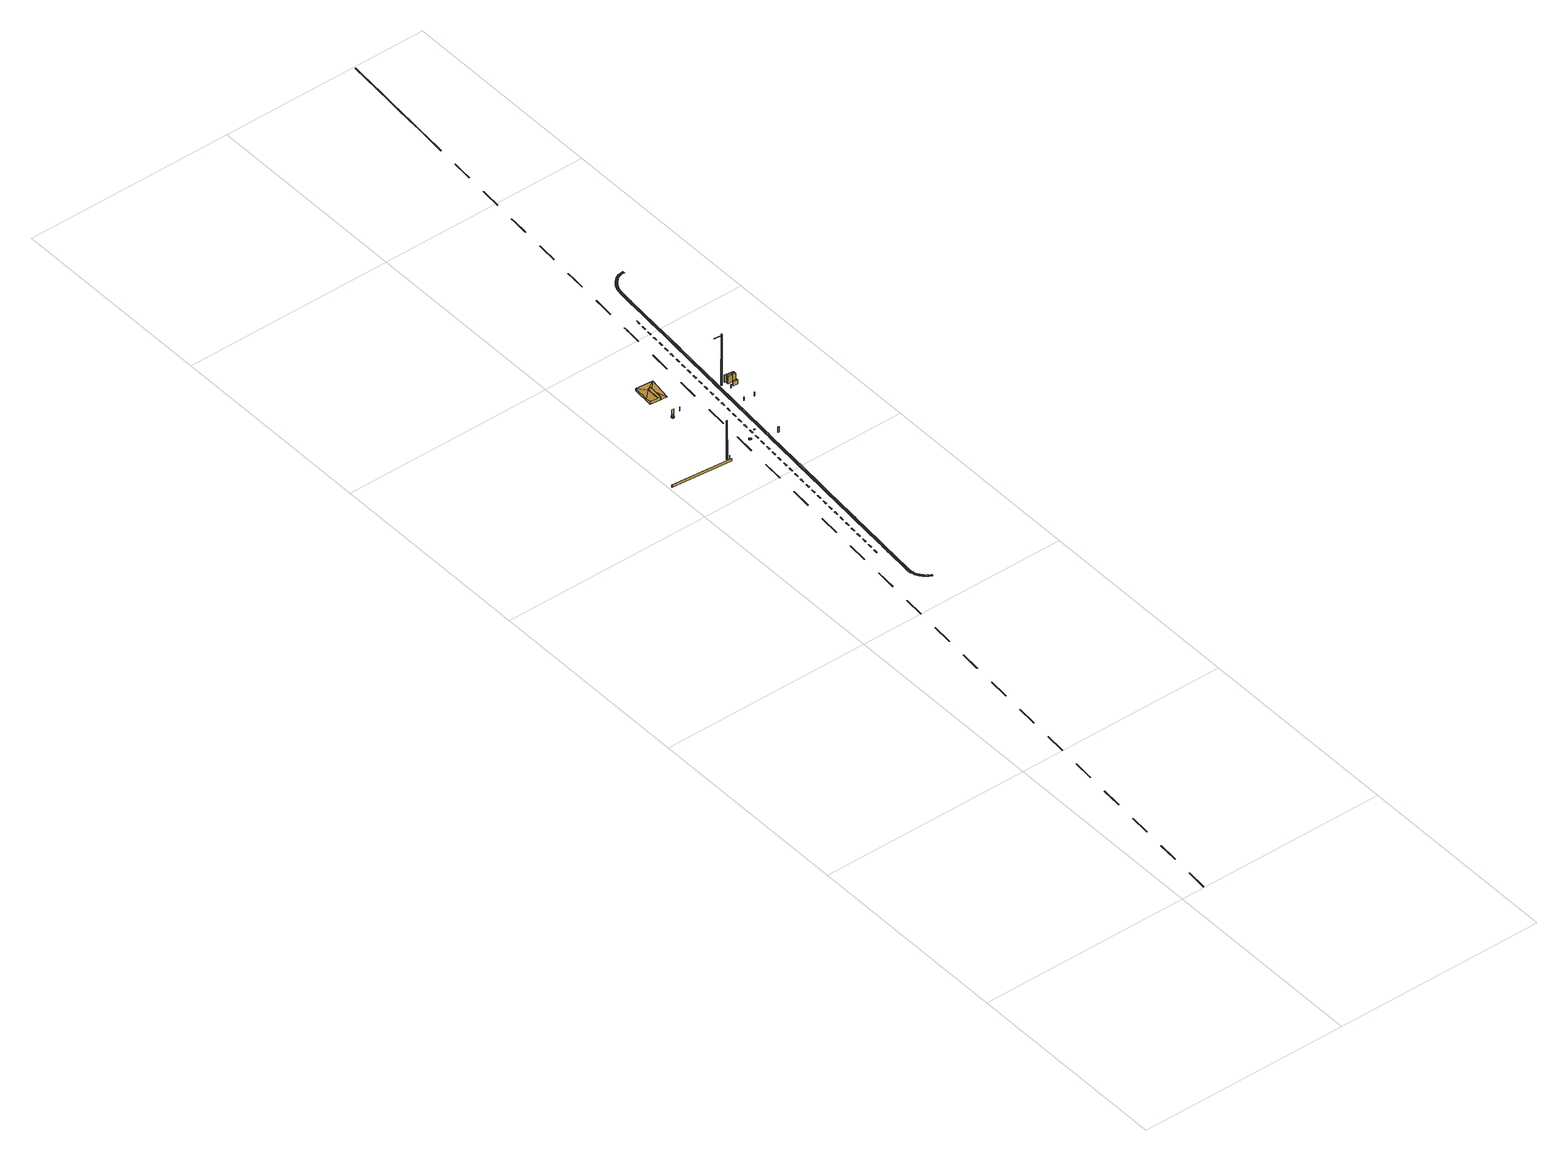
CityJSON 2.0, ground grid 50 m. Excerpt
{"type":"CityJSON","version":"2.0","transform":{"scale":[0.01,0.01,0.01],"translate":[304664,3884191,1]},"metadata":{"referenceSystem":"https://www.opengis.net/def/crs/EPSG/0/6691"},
"CityObjects":{
"cityfurniture1":{"type":"CityFurniture","attributes":{"class":"1000","function":"2000"},"geometry":[{"type":"MultiSurface","lod":"3","boundaries":[[[0,1,2,3]],[[4,0,3,5]],[[6,4,5,7]],[[1,6,7,2]],[[4,6,1,0]],[[7,5,3,2]]]}]},
"cityfurniture2":{"type":"CityFurniture","attributes":{"class":"1000","function":"4840"},"geometry":[{"type":"MultiSurface","lod":"3","boundaries":[[[8,9,10,11]],[[12,8,11,13]],[[14,12,13,15]],[[16,14,15,17]],[[18,16,17,19]],[[20,18,19,21]],[[22,20,21,23]],[[24,22,23,25]],[[26,24,25,27]],[[28,26,27,29]],[[30,28,29,31]],[[32,30,31,33]],[[34,32,33,35]],[[36,37,35,33,31,29,27,25,23,21,19,17,15,13,11,10]],[[12,14,16,18,20,22,24,26,28,30,32,34,38,39,9,8]],[[38,34,35,37]],[[9,39,36,10]],[[39,38,37,36]]]}]},
"cityfurniture3":{"type":"CityFurniture","attributes":{"class":"1000","function":"4810"},"geometry":[{"type":"MultiSurface","lod":"3","boundaries":[[[40,41,42,43]],[[44,40,43,45]],[[46,44,45,47]],[[48,46,47,49]],[[50,48,49,51]],[[52,50,51,53]],[[54,52,53,55]],[[56,54,55,57]],[[58,56,57,59]],[[60,58,59,61]],[[62,60,61,63]],[[44,46,48,50,52,54,56,58,60,62,64,65,41,40]],[[66,67,63,61,59,57,55,53,51,49,47,45,43,42]],[[64,62,63,67]],[[65,64,67,66]],[[41,65,66,42]]]}]},
"cityfurniture4":{"type":"CityFurniture","attributes":{"class":"1000","function":"1020"},"geometry":[{"type":"MultiSurface","lod":"3","boundaries":[[[68,69,70,71,72,73,74,75,76,77,78,79,80,81,82,83,84,85,86,87,88,89,90,91,92,93,94,95,96,97,98,99,100]],[[101,102,103,104,105,106,107,108,109,110,111,112,113,114,115]],[[116,117,118,119,120,121,122,123,124,125,126,127]],[[128,129,130,131,132,133,134,135,136,137,138,139,140]],[[141,142,143,144,145,146,147,148,149,150,151,152,153]],[[154,155,156,157,158,159,160,161,162,163,164]],[[165,166,167,168,169,170,171,172,173,174,175]],[[176,177,178,179,180,181,182,183,184,185,186,187,188,189,190]],[[191,192,193,194,195,196]],[[197,198,199,200,201,202]],[[203,204,205,206,207,208]],[[209,210,211,212,213,214]],[[215,216,217,218,219,220]],[[221,222,223,224,225,226]],[[227,228,229,230,231,232]],[[233,234,235,236,237,238]],[[239,240,241,242,243,244,245]],[[246,247,248,249,250,251]],[[252,253,254,255,256,257,258,259,260,261]],[[262,263,264,265,266,267,268,269,270,271]],[[272,273,274,275,276,277,278,279,280,281]],[[282,283,284,285,286,287,288,289,290,291]],[[292,293,294,295,296,297,298,299,300,301,302]],[[303,304,305,306,307,308,309,310,311,312,313]],[[314,315,316,317,318,319,320,321,322]],[[323,324,325,326,327,328,329,330,331]],[[332,333,334,335,336,337,338,339,340]],[[341,342,343,344,345,346,347,348]]]}]},
"cityfurniture5":{"type":"CityFurniture","attributes":{"class":"1000","function":"8010"},"geometry":[{"type":"MultiSurface","lod":"3","boundaries":[[[349,350,351,352]],[[351,350,353,354]],[[355,354,353,356]],[[352,351,354,355,357,358,359,360]],[[356,353,350,349,361,362,363,364]],[[363,362,359,358]],[[363,358,357,365,366,367,368,364]],[[367,369,370,368]],[[369,371,372,370]],[[371,373,374,372]],[[373,375,376,374]],[[375,377,378,376]],[[377,379,380,378]],[[379,381,382,380]],[[381,383,384,382]],[[383,385,386,384]],[[387,366,365,388]],[[389,387,388,390]],[[391,389,390,392]],[[393,391,392,394]],[[395,393,394,396]],[[397,395,396,398]],[[399,397,398,400]],[[401,399,400,402]],[[403,401,402,404]],[[405,403,404,406]],[[407,405,406,408]],[[409,407,408,410]],[[411,409,410,412]],[[413,411,412,414]],[[415,413,414,416]],[[417,415,416,418]],[[419,417,418,420]],[[421,419,420,422]],[[423,421,422,424]],[[359,362,361,425,426,423,424,360]],[[427,426,425,428]],[[429,427,428,430]],[[431,429,430,432]],[[433,431,432,434]],[[435,433,434,436]],[[437,435,436,438]],[[424,422,420,418,416,414,412,410,408,406,404,402,400,398,396,394,392,390,388,365,357,355,356,364,368,370,372,374,376,378,380,382,384,386,439,440,438,436,434,432,430,428,425,361,349,352,360]],[[381,379,377,375,373,371,369,367,366,387,389,391,393,395,397,399,401,403,405,407,409,411,413,415,417,419,421,423,426,427,429,431,433,435,437,441,442,385,383]],[[441,437,438,440]],[[442,441,440,439]],[[385,442,439,386]]]}]},
"cityfurniture6":{"type":"CityFurniture","attributes":{"class":"1000","function":"4810"},"geometry":[{"type":"MultiSurface","lod":"3","boundaries":[[[443,444,445,446]],[[447,443,446,448]],[[449,447,448,450]],[[451,449,450,452]],[[453,451,452,454]],[[455,453,454,456]],[[457,455,456,458]],[[459,457,458,460]],[[461,459,460,462]],[[463,461,462,464]],[[465,463,464,466]],[[447,449,451,453,455,457,459,461,463,465,467,468,444,443]],[[469,470,466,464,462,460,458,456,454,452,450,448,446,445]],[[467,465,466,470]],[[468,467,470,469]],[[444,468,469,445]]]}]},
"cityfurniture7":{"type":"CityFurniture","attributes":{"class":"1000","function":"5610"},"geometry":[{"type":"MultiSurface","lod":"3","boundaries":[[[471,472,473]],[[472,471,474]],[[475,476,471]],[[476,475,477]],[[471,476,474]],[[472,478,479]],[[478,472,474]],[[478,474,480]],[[474,476,481]],[[474,481,482]],[[478,480,483]],[[480,474,484]],[[484,474,485]],[[485,474,486]],[[486,474,487]],[[487,474,488]],[[485,486,489]],[[488,474,490]],[[490,474,491]],[[491,474,492]],[[486,487,493]],[[490,491,494]],[[490,494,495]],[[487,488,496]],[[490,495,497]],[[490,497,498]],[[488,490,499]]]}]},
"cityfurniture8":{"type":"CityFurniture","attributes":{"class":"1000","function":"9999"},"geometry":[{"type":"MultiSurface","lod":"3","boundaries":[[[500,501,502,503,504,505]],[[505,506,507]],[[504,506,505]],[[505,507,508,500]],[[509,510,511,508]],[[512,509,508]],[[507,512,508]],[[509,512,513,514,510]],[[512,507,515,513]],[[515,507,506]],[[514,513,515,506,504,503]],[[511,510,514,503,502,516]],[[516,517,508,511]],[[517,516,502,501]],[[517,501,500,508]]]}]},
"cityfurniture9":{"type":"CityFurniture","attributes":{"class":"1000","function":"1010"},"geometry":[{"type":"MultiSurface","lod":"3","boundaries":[[[518,519,520,521,522,523]],[[524,525,526,527,528,529,530,531,532,533,534,535,536,537,538,539,540]],[[541,542,543,544,545,546]],[[547,548,549,550,551,552,553]],[[554,555,556,557,558,559,560,561,562,563,564]],[[565,566,567,568,569,570,571]],[[572,573,574,575,576,577]],[[578,579,580,581]],[[582,583,584,585,586,587,588]],[[589,590,591,592,593,594,595]],[[596,597,598,599,600,601,602]],[[603,604,605,606,607,608]],[[609,610,611,612,613,614,615,616,617]],[[618,619,620,621,622,623]],[[624,625,626,627,628,629]],[[630,631,632,633,634,635]],[[636,637,638,639,640,641]],[[642,643,644,645,646,647,648,649,650]],[[651,652,653,654,655,656]],[[657,658,659,660,661,662]],[[663,664,665,666,667,668]],[[669,670,671,672,673,674]],[[675,676,677,678,679,680,681,682,683]],[[684,685,686,687,688,689]],[[690,691,692,693,694,695]],[[696,697,698,699,700,701]],[[702,703,704,705,706,707]],[[708,709,710,711,712,713,714,715]],[[716,717,718,719,720,721]],[[722,723,724,725,726,727]],[[728,729,730,731,732,733]],[[734,735,736,737,738,739]],[[740,741,742,743,744,745,746,747,748]],[[749,750,751,752,753,754]],[[755,756,757,758,759,760]],[[761,762,763,764,765,766]],[[767,768,769,770,771,772]],[[773,774,775,776,777,778,779,780,781]],[[782,783,784,785,786,787]],[[788,789,790,791,792,793]],[[794,795,796,797,798,799]],[[800,801,802,803,804,805]],[[806,807,808,809,810,811,812,813,814,815]]]}]},
"cityfurniture10":{"type":"CityFurniture","attributes":{"class":"1000","function":"1040"},"geometry":[{"type":"MultiSurface","lod":"3","boundaries":[[[816,817,818]],[[817,819,818]],[[817,820,819]],[[820,821,819]],[[821,822,819]],[[821,823,822]],[[823,824,822]],[[823,825,824]],[[825,826,824]],[[825,827,826]],[[827,828,826]],[[827,829,828]],[[829,830,828]],[[830,831,828]],[[830,832,831]],[[832,833,831]],[[833,834,831]],[[834,835,831]],[[834,836,835]],[[836,837,835]],[[836,838,837]],[[836,839,838]],[[839,840,838]],[[840,841,838]],[[840,842,841]],[[842,843,841]],[[843,844,841]],[[843,845,844]],[[845,846,844]],[[845,847,846]],[[845,848,847]],[[848,849,847]],[[849,850,847]],[[849,851,850]],[[851,852,850]],[[852,853,850]],[[852,854,853]],[[854,855,853]],[[855,856,853]],[[855,857,856]],[[857,858,856]],[[857,859,858]],[[859,860,858]],[[860,861,858]],[[860,862,861]],[[862,863,861]],[[863,864,861]],[[863,865,864]],[[865,866,864]],[[865,867,866]],[[865,868,867]],[[868,869,867]],[[869,870,867]],[[869,871,870]],[[871,872,870]],[[872,873,870]],[[872,874,873]],[[874,875,873]],[[874,876,875]],[[874,877,876]],[[877,878,876]],[[878,879,876]],[[878,880,879]],[[880,881,879]],[[880,882,881]],[[882,883,881]],[[882,884,883]],[[884,885,883]],[[884,886,885]],[[886,887,885]],[[887,888,885]],[[887,889,888]],[[889,890,888]],[[889,891,890]],[[891,892,890]],[[893,894,895]],[[895,896,893]],[[895,897,896]],[[894,898,895]],[[899,900,901]],[[901,902,899]],[[902,903,899]],[[902,904,903]],[[894,905,898]],[[904,906,903]],[[906,904,905]],[[905,894,906]],[[892,907,890]],[[892,908,907]],[[908,909,907]],[[908,910,909]],[[910,911,909]],[[911,912,909]],[[911,913,912]],[[913,914,912]],[[914,915,912]],[[914,916,915]],[[916,917,915]],[[916,918,917]],[[916,919,918]],[[919,920,918]],[[920,921,918]],[[921,922,918]],[[922,923,918]],[[923,924,918]],[[924,925,918]],[[925,926,918]],[[926,927,918]],[[927,928,918]],[[927,929,928]],[[929,930,928]],[[930,931,928]],[[931,932,928]],[[932,933,928]],[[932,934,933]],[[934,935,933]],[[935,936,933]],[[935,937,936]],[[937,938,936]],[[938,939,936]],[[938,940,939]],[[940,941,939]],[[940,942,941]],[[942,943,941]],[[942,944,943]],[[942,945,944]],[[945,946,944]],[[945,947,946]],[[947,948,946]],[[947,949,948]],[[949,950,948]],[[949,951,950]],[[951,952,950]],[[951,953,952]],[[953,954,952]],[[954,955,952]],[[954,956,955]],[[956,957,955]],[[957,958,955]],[[957,959,958]],[[959,960,958]],[[960,961,958]],[[960,962,961]],[[962,963,961]],[[963,964,961]],[[963,965,964]],[[965,966,964]],[[966,967,964]],[[967,968,964]],[[967,969,968]],[[969,970,968]],[[970,899,968]],[[970,900,899]]]}]},
"cityfurniture11":{"type":"CityFurniture","attributes":{"class":"1000","function":"5620"},"geometry":[{"type":"MultiSurface","lod":"3","boundaries":[[[971,972,973]],[[972,971,974]],[[973,972,975]],[[975,972,976]],[[975,976,977]],[[976,972,978]],[[976,978,979]],[[972,980,981]],[[980,972,982]],[[978,972,983]],[[983,972,984]],[[984,972,985]],[[985,972,981]],[[986,987,980]],[[987,986,988]],[[983,984,989]],[[981,980,990]],[[987,990,980]],[[990,987,991]],[[984,985,992]],[[981,990,993]],[[981,993,994]],[[985,981,995]]]}]},
"cityfurniture12":{"type":"CityFurniture","attributes":{"class":"1000","function":"4810"},"geometry":[{"type":"MultiSurface","lod":"3","boundaries":[[[996,997,998,999]],[[997,1000,1001,998]],[[1000,1002,1003,1001]],[[1002,996,999,1003]],[[1002,1000,997,996]],[[1001,1003,999,998]]]}]},
"cityfurniture13":{"type":"CityFurniture","attributes":{"class":"1000","function":"1040"},"geometry":[{"type":"MultiSurface","lod":"3","boundaries":[[[1004,1005,1006]],[[1006,1007,1004]],[[1008,1004,1007]],[[1007,1009,1008]],[[1005,1010,1006]],[[1005,1011,1010]],[[1005,1012,1011]],[[1012,1013,1011]],[[1012,1014,1013]],[[1014,1015,1013]],[[1014,1016,1015]],[[1014,1017,1016]],[[1017,1018,1016]],[[1018,1019,1016]],[[1018,1020,1019]],[[1020,1021,1019]],[[1020,1022,1021]],[[1022,1023,1021]],[[1022,1024,1023]],[[1024,1025,1023]],[[1024,1026,1025]],[[1026,1027,1025]],[[1026,1028,1027]],[[1028,1029,1027]],[[1028,1030,1029]],[[1030,1031,1029]],[[1030,1032,1031]],[[1032,1033,1031]],[[1033,1034,1031]],[[1034,1035,1031]],[[1035,1036,1031]],[[1035,1037,1036]],[[1037,1038,1036]],[[1038,1039,1036]],[[1038,1040,1039]],[[1040,1041,1039]],[[1040,1042,1041]],[[1042,1043,1041]],[[1043,1044,1041]],[[1043,1045,1044]],[[1045,1046,1044]],[[1046,1047,1044]],[[1046,1048,1047]],[[1046,1049,1048]],[[1049,1050,1048]],[[1049,1051,1050]],[[1049,1052,1051]],[[1052,1053,1051]],[[1052,1054,1053]],[[1052,1055,1054]],[[1052,1056,1055]],[[1056,1057,1055]],[[1056,1058,1057]],[[1056,1059,1058]],[[1059,1060,1058]],[[1059,1061,1060]],[[1059,1062,1061]],[[1062,1063,1061]],[[1063,1064,1061]],[[1063,1065,1064]],[[1065,1066,1064]],[[1066,1067,1064]],[[1067,1068,1064]],[[1067,1069,1068]],[[1069,1070,1068]],[[1069,1071,1070]],[[1071,1072,1070]],[[1072,1073,1070]],[[1073,1074,1070]],[[1073,1075,1074]],[[1075,1076,1074]],[[1076,1077,1074]],[[1077,1078,1074]],[[1077,1079,1078]],[[1079,1080,1078]],[[1080,1081,1078]],[[1081,1082,1078]],[[1081,1083,1082]],[[1083,1084,1082]],[[1083,1085,1084]],[[1083,1086,1085]],[[1086,1087,1085]],[[1086,1088,1087]],[[1088,1089,1087]],[[1088,1090,1089]],[[1090,818,1089]],[[1090,1091,818]],[[1091,816,818]],[[1092,1093,1094]],[[1094,1095,1092]],[[1093,1096,1094]],[[1093,1097,1096]],[[1097,1098,1096]],[[1098,1099,1096]],[[1098,1100,1099]],[[1100,1101,1099]],[[1100,1102,1101]],[[1102,1103,1101]],[[1103,1104,1101]],[[1103,1105,1104]],[[1105,1106,1104]],[[1106,1107,1104]],[[1106,1108,1107]],[[1108,1109,1107]],[[1108,1110,1109]],[[1110,1111,1109]],[[1111,1112,1109]],[[1111,1113,1112]],[[1113,1114,1112]],[[1113,1115,1114]],[[1115,1116,1114]],[[1116,1117,1114]],[[1116,1118,1117]],[[1118,1119,1117]],[[1119,1120,1117]],[[1120,1121,1117]],[[1120,1122,1121]],[[1122,1123,1121]],[[1123,1124,1121]],[[1123,1125,1124]],[[1125,1126,1124]],[[1126,1127,1124]],[[1126,1128,1127]],[[1128,1129,1127]],[[1128,1130,1129]],[[1130,1131,1129]],[[1131,1132,1129]],[[1131,1133,1132]],[[1133,1134,1132]],[[1134,1135,1132]],[[1134,1136,1135]],[[1134,1137,1136]],[[1137,1138,1136]],[[1137,1139,1138]],[[1137,1140,1139]],[[1137,1141,1140]],[[1141,1142,1140]],[[1141,1143,1142]],[[1143,1144,1142]],[[1144,1145,1142]],[[1144,1146,1145]],[[1146,1147,1145]],[[1146,1148,1147]],[[1148,1149,1147]],[[1149,1150,1147]],[[1149,1151,1150]],[[1151,1152,1150]],[[1151,1153,1152]],[[1153,1154,1152]],[[1154,1155,1152]],[[1154,1156,1155]],[[1154,1157,1156]],[[1157,1158,1156]],[[1158,1159,1156]],[[1158,1160,1159]],[[1160,1161,1159]],[[1160,1162,1161]],[[1162,1163,1161]],[[1162,1164,1163]],[[1164,1165,1163]],[[1164,1166,1165]],[[1166,1167,1165]],[[1166,1168,1167]],[[1168,1169,1167]],[[1169,1170,1167]],[[1171,1172,1173]],[[1171,1174,1172]],[[1171,1175,1174]],[[1169,1176,1170]],[[1176,1177,1170]],[[1176,1178,1177]],[[1176,1179,1178]],[[1179,1180,1178]],[[1179,1181,1180]],[[1181,1173,1180]],[[1181,1171,1173]],[[1175,1182,1174]],[[1182,1183,1174]],[[1182,1184,1183]],[[1182,1185,1184]],[[1185,1186,1184]],[[1185,1187,1186]],[[1185,1188,1187]],[[1188,1189,1187]],[[1189,1190,1187]],[[1189,1191,1190]],[[1191,1192,1190]],[[1191,1193,1192]],[[1193,1194,1192]],[[1193,1195,1194]],[[1193,1196,1195]],[[1196,1197,1195]],[[1197,1198,1195]],[[1197,1199,1198]],[[1199,1200,1198]],[[1199,1201,1200]],[[1201,1202,1200]],[[1201,1203,1202]],[[1201,1204,1203]],[[1204,1205,1203]],[[1204,1206,1205]],[[1206,1207,1205]],[[1207,1208,1205]],[[1207,1209,1208]],[[1209,1210,1208]],[[1209,1211,1210]],[[1209,1212,1211]],[[1212,1213,1211]],[[1212,1214,1213]],[[1214,1215,1213]],[[1215,1216,1213]],[[1215,1217,1216]],[[1217,1218,1216]],[[1217,1219,1218]],[[1217,1220,1219]],[[1220,1221,1219]],[[1221,1222,1219]],[[1221,1223,1222]],[[1223,1224,1222]],[[1223,1225,1224]],[[1225,1226,1224]],[[1225,1227,1226]],[[1225,1228,1227]],[[1228,1229,1227]],[[1229,1230,1227]],[[1229,1231,1230]],[[1231,1232,1230]],[[1231,1233,1232]],[[1233,1234,1232]],[[1233,1235,1234]],[[1233,1236,1235]],[[1236,1237,1235]],[[1236,1238,1237]],[[1238,1239,1237]],[[1239,1240,1237]],[[1239,1241,1240]],[[1241,1242,1240]],[[1241,1243,1242]],[[1241,1244,1243]],[[1244,1245,1243]],[[1244,1246,1245]],[[1246,1247,1245]],[[1247,1248,1245]],[[1247,1249,1248]],[[1249,1250,1248]],[[1249,1251,1250]],[[1251,1252,1250]],[[1251,1253,1252]],[[1251,1254,1253]],[[1254,1255,1253]],[[1255,1256,1253]],[[1255,1257,1256]],[[1257,1258,1256]],[[1257,1259,1258]],[[1259,1260,1258]],[[1259,1261,1260]],[[1259,1262,1261]],[[1262,1263,1261]],[[1263,1264,1261]],[[1263,1265,1264]],[[1263,1266,1265]],[[1266,1267,1265]],[[1266,1268,1267]],[[1268,1269,1267]],[[1270,1271,1272]],[[1272,1268,1270]],[[1272,1269,1268]],[[1273,1274,1275]],[[1275,1276,1273]],[[1276,1277,1273]],[[1273,1271,1274]],[[1278,1279,1280]],[[1278,1281,1279]],[[1281,1282,1279]],[[1281,1277,1282]],[[1271,1270,1274]],[[1283,1282,1277]],[[1277,1276,1283]],[[1284,1285,1286]],[[1284,1287,1285]],[[1284,1288,1289]],[[1289,1290,1284]],[[1284,1290,1287]],[[1288,1280,1289]],[[1288,1278,1280]],[[1286,1291,1284]]]}]},
"cityfurniture14":{"type":"CityFurniture","attributes":{"class":"1000","function":"4810"},"geometry":[{"type":"MultiSurface","lod":"3","boundaries":[[[1292,1293,1294,1295]],[[1296,1292,1295,1297]],[[1298,1296,1297,1299]],[[1300,1298,1299,1301]],[[1302,1300,1301,1303]],[[1304,1302,1303,1305]],[[1306,1304,1305,1307]],[[1308,1306,1307,1309]],[[1310,1308,1309,1311]],[[1312,1310,1311,1313]],[[1314,1312,1313,1315]],[[1296,1298,1300,1302,1304,1306,1308,1310,1312,1314,1316,1317,1293,1292]],[[1318,1319,1315,1313,1311,1309,1307,1305,1303,1301,1299,1297,1295,1294]],[[1316,1314,1315,1319]],[[1317,1316,1319,1318]],[[1293,1317,1318,1294]]]}]},
"cityfurniture15":{"type":"CityFurniture","attributes":{"class":"1000","function":"4840"},"geometry":[{"type":"MultiSurface","lod":"3","boundaries":[[[1320,1321,1322,1323,1324,1325]],[[1326,1327,1328,1321,1320,1329]],[[1328,1327,1330,1331]],[[1327,1326,1332,1330]],[[1333,1332,1326,1329]],[[1334,1335,1331,1330,1332,1333]],[[1336,1337,1335,1334]],[[1338,1336,1334,1333,1329,1320,1325,1339]],[[1323,1322,1321,1328,1331,1335,1337,1340,1341,1324]],[[1342,1338,1339,1343]],[[1344,1342,1343,1345]],[[1346,1344,1345,1347]],[[1348,1346,1347,1349]],[[1350,1348,1349,1351]],[[1352,1350,1351,1353]],[[1340,1354,1355,1341]],[[1354,1356,1357,1355]],[[1356,1358,1359,1357]],[[1358,1360,1361,1359]],[[1362,1363,1360,1358,1356,1354,1340,1337,1336,1338,1342,1344,1346,1348,1350,1352]],[[1347,1345,1343,1339,1325,1324,1341,1355,1357,1359,1361,1364,1365,1353,1351,1349]],[[1360,1363,1364,1361]],[[1362,1352,1353,1365]],[[1363,1362,1365,1364]]]}]},
"cityfurniture16":{"type":"CityFurniture","attributes":{"class":"1000","function":"4810"},"geometry":[{"type":"MultiSurface","lod":"3","boundaries":[[[1366,1367,1368,1369]],[[1370,1366,1369,1371]],[[1372,1370,1371,1373]],[[1374,1372,1373,1375]],[[1376,1374,1375,1377]],[[1378,1376,1377,1379]],[[1380,1378,1379,1381]],[[1382,1380,1381,1383]],[[1384,1382,1383,1385]],[[1386,1384,1385,1387]],[[1388,1386,1387,1389]],[[1370,1372,1374,1376,1378,1380,1382,1384,1386,1388,1390,1391,1367,1366]],[[1392,1393,1389,1387,1385,1383,1381,1379,1377,1375,1373,1371,1369,1368]],[[1390,1388,1389,1393]],[[1391,1390,1393,1392]],[[1367,1391,1392,1368]]]}]},
"cityfurniture17":{"type":"CityFurniture","attributes":{"class":"1000","function":"4810"},"geometry":[{"type":"MultiSurface","lod":"3","boundaries":[[[1394,1395,1396,1397]],[[1398,1394,1397,1399]],[[1400,1398,1399,1401]],[[1402,1400,1401,1403]],[[1404,1402,1403,1405]],[[1406,1404,1405,1407]],[[1408,1406,1407,1409]],[[1410,1408,1409,1411]],[[1412,1410,1411,1413]],[[1414,1412,1413,1415]],[[1416,1414,1415,1417]],[[1398,1400,1402,1404,1406,1408,1410,1412,1414,1416,1418,1419,1395,1394]],[[1420,1421,1417,1415,1413,1411,1409,1407,1405,1403,1401,1399,1397,1396]],[[1418,1416,1417,1421]],[[1419,1418,1421,1420]],[[1395,1419,1420,1396]]]}]},
"cityfurniture18":{"type":"CityFurniture","attributes":{"class":"1000","function":"9999"},"geometry":[{"type":"MultiSurface","lod":"3","boundaries":[[[1422,1423,1424,1425]],[[1423,1426,1427,1424]],[[1426,1428,1429,1427]],[[1422,1428,1426,1423]],[[1428,1422,1425,1429]],[[1429,1425,1424,1427]]]}]},
"cityfurniture19":{"type":"CityFurniture","attributes":{"class":"1000","function":"9999"},"geometry":[{"type":"MultiSurface","lod":"3","boundaries":[[[1430,1431,1432,1433]],[[1434,1430,1433,1435]],[[1436,1434,1435,1437]],[[1436,1431,1430,1434]],[[1431,1436,1437,1432]],[[1432,1437,1435,1433]]]}]},
"cityfurniture20":{"type":"CityFurniture","attributes":{"class":"1000","function":"2000"},"geometry":[{"type":"MultiSurface","lod":"3","boundaries":[[[1438,1439,1440,1441]],[[1442,1438,1441,1443]],[[1444,1442,1443,1445]],[[1439,1444,1445,1440]],[[1442,1444,1439,1438]],[[1445,1443,1441,1440]]]}]},
"cityfurniture21":{"type":"CityFurniture","attributes":{"class":"1000","function":"9999"},"geometry":[{"type":"MultiSurface","lod":"3","boundaries":[[[1446,1447,1448,1449]],[[1450,1451,1452,1453]],[[1451,1446,1449,1452]],[[1451,1450,1447,1446]],[[1447,1450,1453,1448]],[[1453,1452,1449,1448]]]}]}
},
"vertices":[
[63,16094,157],[64,16107,157],[64,16107,95],[63,16094,95],[1495,15969,157],[1495,15969,95],[1496,15982,157],[1496,15982,95],
[1461,16066,96],[1465,16070,96],[1460,16072,1094],[1458,16069,1094],[1456,16062,96],[1455,16067,1094],[1451,16061,96],[1451,16066,1094],[1445,16063,96],[1447,16067,1094],[1440,16066,96],[1444,16070,1094],[1437,16071,96],[1442,16073,1094],[1436,16077,96],[1441,16077,1094],[1437,16083,96],[1442,16080,1094],[1441,16087,96],[1444,16084,1094],[1446,16090,96],[1447,16086,1094],[1451,16091,96],[1451,16086,1094],[1457,16090,96],[1455,16086,1094],[1462,16087,96],[1458,16083,1094],[1461,16076,1094],[1460,16080,1094],[1465,16082,96],[1466,16076,96],
[1490,16032,205],[1490,16030,205],[1490,16030,95],[1490,16032,95],[1489,16033,205],[1489,16033,95],[1487,16034,205],[1487,16034,95],[1485,16034,205],[1485,16034,95],[1484,16033,205],[1484,16033,95],[1483,16032,205],[1483,16032,95],[1482,16030,205],[1482,16030,95],[1483,16028,205],[1483,16028,95],[1484,16027,205],[1484,16027,95],[1485,16026,205],[1485,16026,95],[1487,16026,205],[1487,16026,95],[1489,16027,205],[1490,16028,205],[1490,16028,95],[1489,16027,95],
[3184,29203,107],[3250,29928,105],[3251,29942,105],[3246,29942,105],[3241,29943,105],[3239,29924,105],[3174,29198,107],[3173,29196,107],[3173,29195,107],[3173,29194,107],[3173,29193,107],[3131,28726,109],[3131,28725,109],[3089,28260,108],[3086,28224,108],[3070,28041,108],[3039,27694,109],[2980,27045,110],[2969,26921,110],[2974,26920,110],[2979,26920,110],[2990,27046,110],[3048,27685,109],[3048,27689,109],[3048,27693,109],[3080,28042,108],[3096,28222,108],[3096,28223,108],[3099,28259,108],[3141,28718,109],[3141,28722,109],[3183,29188,107],[3183,29195,107],[2925,26423,111],[2891,26050,114],[2891,26049,114],[2882,25947,114],[2880,25925,114],[2885,25924,114],[2890,25924,114],[2891,25936,114],[2891,25941,114],[2892,25946,114],[2901,26048,114],[2901,26049,114],[2901,26050,114],[2934,26422,111],[2929,26422,111],[2824,25297,110],[2823,25297,110],[2793,24952,109],[2792,24951,109],[2790,24929,109],[2795,24928,109],[2800,24928,109],[2802,24950,109],[2834,25305,110],[2845,25426,111],[2840,25426,111],[2835,25427,111],[2746,24431,109],[2734,24299,109],[2734,24298,109],[2703,23956,108],[2703,23955,108],[2701,23933,108],[2706,23932,108],[2711,23932,108],[2713,23954,108],[2713,23957,108],[2745,24306,109],[2756,24430,109],[2751,24430,109],[2656,23434,109],[2645,23304,110],[2644,23300,110],[2614,22960,109],[2612,22937,109],[2617,22936,109],[2622,22936,109],[2624,22958,109],[2624,22959,109],[2624,22960,109],[2655,23308,110],[2666,23433,109],[2661,23434,109],[2532,21939,108],[2557,22209,109],[2557,22212,109],[2577,22437,109],[2572,22438,109],[2567,22438,109],[2547,22210,109],[2546,22207,109],[2546,22206,109],[2522,21940,108],[2527,21940,108],[2456,21200,106],[2456,21199,106],[2442,21047,105],[2433,20944,104],[2438,20944,104],[2443,20943,104],[2452,21047,105],[2466,21204,106],[2488,21441,106],[2483,21442,106],[2478,21442,106],[2388,20446,103],[2382,20370,103],[2381,20368,103],[2371,20248,103],[2371,20247,103],[2370,20246,103],[2344,19948,104],[2349,19948,104],[2354,19947,104],[2380,20242,103],[2380,20245,103],[2380,20246,103],[2391,20366,103],[2398,20445,103],[2393,20446,103],[2265,18951,100],[2309,19449,102],[2304,19449,102],[2299,19450,102],[2255,18952,100],[2260,18951,100],[2210,18454,101],[2166,17956,101],[2171,17955,101],[2176,17955,101],[2220,18453,101],[2215,18453,101],[2121,17457,101],[2077,16959,101],[2082,16959,101],[2087,16958,101],[2131,17457,101],[2126,17457,101],[1988,15963,98],[1993,15963,98],[1998,15962,98],[2042,16460,100],[2037,16461,100],[2032,16461,100],[1943,15465,97],[1899,14967,98],[1904,14967,98],[1909,14966,98],[1953,15464,97],[1948,15465,97],[1855,14469,98],[1810,13971,97],[1815,13970,97],[1820,13970,97],[1865,14468,98],[1860,14468,98],[1721,12975,100],[1726,12974,100],[1731,12974,100],[1776,13472,98],[1771,13472,98],[1766,13473,98],[1632,11978,102],[1637,11978,102],[1642,11978,102],[1687,12476,100],[1682,12476,100],[1677,12476,100],[1588,11480,102],[1543,10982,100],[1548,10982,100],[1549,10982,100],[1553,10981,100],[1598,11479,102],[1593,11480,102],[1499,10484,101],[1455,9986,100],[1460,9986,100],[1465,9985,100],[1509,10483,101],[1504,10484,101],[1410,9488,99],[1369,9023,97],[1366,8990,97],[1371,8989,97],[1376,8989,97],[1379,9026,97],[1379,9027,97],[1379,9028,97],[1420,9487,99],[1415,9487,99],[1287,7993,96],[1290,8031,97],[1290,8032,97],[1291,8036,96],[1331,8491,96],[1326,8491,96],[1321,8492,96],[1280,8028,96],[1277,7994,96],[1282,7993,96],[1232,7495,96],[1191,7032,96],[1188,6997,96],[1193,6997,96],[1198,6997,96],[1201,7035,96],[1201,7036,96],[1202,7040,96],[1242,7495,96],[1237,7495,96],[1109,6000,95],[1112,6039,95],[1113,6041,95],[1153,6498,96],[1148,6499,96],[1143,6499,96],[1102,6038,95],[1102,6036,95],[1099,6001,95],[1104,6001,95],[1020,5004,95],[1023,5040,95],[1023,5041,95],[1024,5043,95],[1064,5502,96],[1059,5503,96],[1055,5503,96],[1013,5042,95],[1013,5040,95],[1010,5005,95],[1015,5005,95],[966,4507,95],[925,4047,95],[924,4045,95],[921,4009,95],[926,4008,95],[931,4008,95],[935,4048,95],[935,4049,95],[935,4053,95],[976,4506,96],[971,4506,96],[842,3012,96],[846,3052,96],[846,3057,96],[887,3510,95],[882,3510,95],[877,3511,95],[835,3049,96],[832,3013,96],[837,3012,96],[753,2016,95],[757,2056,95],[757,2061,95],[798,2514,95],[793,2514,95],[788,2515,95],[747,2053,95],[743,2016,95],[748,2016,95],[658,1057,94],[654,1020,95],[659,1020,95],[664,1019,95],[668,1058,94],[668,1060,94],[709,1517,94],[704,1518,94],[699,1518,94],[610,522,92],[566,24,87],[571,24,87],[571,23,87],[576,23,87],[620,521,92],[615,522,92],[614,522,92],
[1437,17724,135],[1437,17724,194],[1438,17726,194],[1438,17726,135],[1395,17731,194],[1396,17733,194],[1396,17733,135],[1395,17731,135],[1394,17733,135],[1394,17733,312],[1440,17726,312],[1440,17726,135],[1439,17724,135],[1439,17724,312],[1394,17731,312],[1394,17731,135],[1396,17744,135],[1396,17744,99],[1392,17720,99],[1392,17720,135],[1392,17717,99],[1392,17717,135],[1392,17715,99],[1392,17715,135],[1393,17713,99],[1393,17713,135],[1394,17710,99],[1394,17710,135],[1395,17709,99],[1395,17709,135],[1397,17707,99],[1397,17707,135],[1399,17706,99],[1399,17706,135],[1402,17706,99],[1402,17706,135],[1424,17702,99],[1424,17702,135],[1396,17746,99],[1396,17746,135],[1397,17748,99],[1397,17748,135],[1398,17750,99],[1398,17750,135],[1400,17751,99],[1400,17751,135],[1401,17753,99],[1401,17753,135],[1403,17754,99],[1403,17754,135],[1405,17754,99],[1405,17754,135],[1407,17754,99],[1407,17754,135],[1410,17754,99],[1410,17754,135],[1432,17751,99],[1432,17751,135],[1433,17750,99],[1433,17750,135],[1435,17749,99],[1435,17749,135],[1437,17748,99],[1437,17748,135],[1439,17747,99],[1439,17747,135],[1440,17745,99],[1440,17745,135],[1441,17743,99],[1441,17743,135],[1441,17741,99],[1441,17741,135],[1442,17739,99],[1442,17739,135],[1441,17737,99],[1441,17737,135],[1438,17712,135],[1438,17712,99],[1437,17710,99],[1437,17710,135],[1436,17708,99],[1436,17708,135],[1435,17707,99],[1435,17707,135],[1433,17705,99],[1433,17705,135],[1432,17704,99],[1432,17704,135],[1430,17703,99],[1430,17703,135],[1426,17702,135],[1428,17702,135],[1428,17702,99],[1426,17702,99],
[1652,17801,205],[1653,17799,205],[1653,17799,98],[1652,17801,98],[1651,17802,205],[1651,17802,98],[1650,17803,205],[1650,17803,98],[1648,17803,205],[1648,17803,98],[1646,17802,205],[1646,17802,98],[1645,17801,205],[1645,17801,98],[1645,17799,205],[1645,17799,98],[1645,17797,205],[1645,17797,98],[1646,17796,205],[1646,17796,98],[1648,17795,205],[1648,17795,98],[1650,17795,205],[1650,17795,98],[1651,17796,205],[1652,17797,205],[1652,17797,98],[1651,17796,98],
[2191,16228,100],[2181,16232,100],[2186,16229,100],[2224,16244,100],[2196,16227,100],[2210,16231,100],[2206,16229,100],[2174,16238,99],[2177,16234,100],[2166,16250,100],[2215,16233,100],[2222,16240,100],[2170,16241,99],[2164,16260,100],[2166,16270,100],[2175,16282,100],[2183,16288,100],[2192,16291,100],[2171,16279,100],[2202,16291,100],[2228,16259,100],[2227,16249,100],[2178,16286,100],[2227,16269,100],[2223,16278,100],[2187,16290,100],[2216,16285,100],[2207,16290,100],[2197,16291,100],
[1601,18645,136],[1601,18645,176],[1571,18307,176],[1571,18307,96],[1572,18308,96],[1597,18603,127],[1730,18295,96],[1774,18797,149],[1534,18651,145],[1331,18438,161],[1321,18329,169],[1505,18313,169],[1365,18833,149],[1365,18833,96],[1321,18329,96],[1774,18797,96],[1505,18313,176],[1534,18651,176],
[2709,20458,101],[2700,20358,101],[2708,20358,101],[2715,20357,101],[2724,20457,101],[2717,20457,101],[2690,20240,101],[2690,20237,101],[2689,20237,101],[2684,20173,101],[2684,20171,101],[2683,20165,101],[2682,20159,101],[2690,20158,101],[2697,20158,101],[2698,20164,101],[2698,20169,101],[2699,20170,101],[2704,20234,101],[2704,20236,101],[2706,20257,101],[2699,20258,101],[2691,20259,101],[2674,20059,101],[2665,19960,102],[2672,19959,102],[2680,19958,102],[2689,20058,101],[2681,20059,101],[2655,19760,102],[2662,19759,102],[2671,19859,102],[2663,19860,102],[2656,19860,102],[2647,19761,103],[2654,19760,102],[2637,19561,103],[2644,19560,103],[2652,19647,103],[2653,19660,103],[2645,19660,103],[2638,19661,103],[2637,19654,103],[2637,19652,103],[2637,19648,103],[2629,19561,103],[2636,19561,103],[2611,19362,103],[2618,19361,103],[2619,19361,103],[2626,19361,103],[2635,19460,103],[2628,19461,103],[2620,19462,103],[2608,19162,102],[2617,19261,102],[2610,19262,102],[2602,19262,102],[2593,19163,102],[2601,19162,102],[2576,18964,101],[2591,18962,101],[2599,19062,101],[2585,19063,101],[2566,18764,101],[2573,18763,101],[2582,18863,101],[2574,18863,101],[2567,18864,101],[2558,18764,101],[2565,18764,101],[2549,18665,102],[2540,18565,102],[2548,18564,102],[2555,18564,102],[2564,18663,102],[2557,18664,102],[2556,18664,102],[2530,18361,102],[2537,18360,102],[2546,18460,102],[2538,18461,102],[2531,18461,102],[2522,18362,102],[2529,18361,102],[2519,18161,103],[2528,18261,102],[2521,18261,102],[2513,18262,102],[2504,18162,102],[2512,18162,102],[2501,17962,103],[2506,18009,103],[2506,18011,103],[2510,18061,103],[2503,18062,103],[2495,18063,102],[2490,18008,103],[2487,17963,103],[2494,17962,103],[2478,17863,102],[2469,17764,102],[2476,17763,103],[2484,17763,103],[2493,17862,103],[2485,17863,103],[2460,17664,102],[2451,17565,102],[2458,17564,102],[2466,17563,102],[2475,17663,103],[2467,17664,102],[2442,17465,102],[2433,17365,102],[2441,17365,102],[2448,17364,102],[2457,17464,102],[2450,17464,102],[2430,17165,103],[2439,17264,102],[2432,17265,102],[2424,17266,102],[2415,17166,102],[2423,17165,103],[2407,17066,103],[2402,17012,103],[2398,16967,102],[2405,16966,102],[2413,16966,102],[2417,17013,103],[2417,17015,103],[2422,17065,103],[2414,17066,103],[2380,16768,102],[2387,16767,102],[2395,16766,102],[2404,16866,102],[2396,16867,102],[2389,16867,102],[2362,16568,101],[2370,16568,101],[2377,16567,101],[2386,16667,102],[2379,16667,102],[2371,16668,102],[2344,16369,101],[2352,16368,101],[2359,16368,101],[2368,16467,101],[2361,16468,101],[2353,16469,101],[2342,16169,100],[2351,16268,101],[2343,16269,100],[2336,16270,100],[2327,16170,100],[2334,16169,100],[2313,16016,99],[2309,15971,99],[2316,15970,99],[2324,15969,99],[2328,16017,99],[2328,16019,99],[2333,16069,100],[2325,16070,100],[2318,16070,100],[2291,15771,99],[2299,15771,99],[2306,15770,99],[2315,15870,99],[2308,15870,99],[2300,15871,99],[2288,15571,98],[2297,15670,99],[2290,15671,99],[2282,15672,99],[2273,15572,98],[2281,15572,98],[2271,15372,98],[2280,15471,98],[2272,15472,98],[2265,15473,98],[2256,15373,98],[2263,15372,98],[2253,15172,98],[2262,15272,98],[2254,15273,98],[2247,15273,98],[2238,15174,98],[2245,15173,98],[2235,14973,99],[2240,15023,99],[2244,15073,99],[2237,15073,99],[2229,15074,99],[2224,15020,99],[2220,14974,99],[2228,14974,99],[2202,14775,99],[2210,14775,99],[2217,14774,99],[2226,14873,99],[2219,14874,99],[2211,14875,99],[2200,14575,99],[2208,14674,99],[2201,14675,99],[2194,14676,99],[2185,14576,99],[2192,14575,99],[2167,14377,99],[2174,14376,99],[2182,14375,99],[2191,14475,99],[2183,14476,99],[2176,14476,99],[2149,14177,99],[2157,14177,99],[2164,14176,99],[2173,14276,99],[2166,14276,99],[2158,14277,99],[2146,13977,98],[2151,14025,98],[2151,14027,98],[2155,14077,99],[2148,14077,99],[2140,14078,98],[2136,14024,98],[2131,13978,98],[2139,13978,98],[2129,13778,99],[2137,13877,99],[2130,13878,98],[2123,13879,98],[2114,13779,99],[2121,13778,99],[2111,13578,99],[2120,13678,99],[2112,13679,99],[2105,13679,99],[2096,13580,99],[2103,13579,99],[2078,13381,99],[2086,13380,99],[2093,13379,99],[2102,13479,99],[2094,13479,99],[2087,13480,99],[2075,13180,99],[2084,13280,99],[2077,13280,99],[2069,13281,99],[2060,13181,99],[2068,13181,99],[2047,13028,100],[2043,12982,100],[2050,12981,100],[2058,12981,100],[2062,13031,100],[2063,13037,100],[2066,13080,100],[2059,13081,100],[2052,13082,100],[2040,12781,100],[2049,12881,100],[2041,12882,100],[2034,12882,100],[2025,12783,100],[2032,12782,100],[2022,12582,100],[2031,12682,100],[2023,12683,100],[2016,12683,100],[2007,12584,100],[2015,12583,100],[1998,12484,100],[1989,12384,100],[1997,12384,100],[2004,12383,100],[2013,12483,100],[2006,12483,100],[1987,12184,100],[1995,12283,100],[1988,12284,100],[1980,12285,100],[1972,12185,100],[1979,12184,100],[1969,11984,101],[1973,12033,101],[1973,12036,101],[1978,12084,101],[1970,12085,101],[1963,12085,101],[1958,12035,101],[1958,12033,101],[1954,11986,101],[1961,11985,101],
[2961,20978,98],[2923,20544,99],[2977,20981,98],[2902,20153,100],[2888,20156,100],[2888,20154,100],[2902,20150,100],[2885,20124,99],[2900,20122,99],[2885,20123,100],[2900,20121,99],[2885,20122,100],[2855,19628,101],[2840,19629,102],[2810,19286,103],[2824,19278,103],[2810,19284,103],[2809,19283,103],[2809,19279,103],[2823,19270,103],[2788,19047,102],[2803,19048,102],[2803,19046,102],[2788,19045,102],[2788,19043,102],[2728,18205,104],[2713,18211,104],[2713,18206,104],[2727,18201,104],[2699,18051,104],[2714,18052,104],[2714,18050,104],[2699,18049,104],[2699,18047,104],[2638,17208,103],[2624,17214,103],[2623,17210,103],[2638,17204,103],[2623,17205,103],[2623,17202,103],[2625,17056,104],[2610,17056,104],[2625,17054,104],[2609,17053,104],[2609,17051,104],[2549,16212,101],[2534,16218,101],[2534,16213,101],[2549,16208,101],[2520,16060,101],[2535,16060,101],[2535,16058,101],[2520,16057,101],[2520,16055,101],[2460,15215,99],[2445,15221,99],[2445,15217,99],[2459,15211,99],[2431,15064,99],[2446,15064,99],[2446,15062,99],[2431,15061,99],[2356,14225,99],[2370,14219,99],[2355,14220,99],[2370,14215,99],[2354,14212,99],[2357,14068,99],[2341,14068,99],[2356,14066,99],[2341,14065,99],[2266,13228,99],[2281,13222,99],[2266,13224,99],[2280,13218,99],[2265,13219,99],[2265,13216,99],[2375,10751,102],[2311,10787,101],[2306,10773,101],[2372,10744,102],[2368,10738,102],[2303,10775,101],[2220,10867,100],[2201,10865,100],[2203,10864,100],[2209,10857,100],[2237,10847,100],[2231,10831,101],[2235,10828,101],[2241,10842,100],[2267,13072,100],[2252,13072,100],[2267,13070,100],[2252,13069,100],[2252,13067,100],[2191,12226,99],[2177,12232,99],[2176,12227,99],[2191,12222,99],[2163,12076,100],[2178,12076,100],[2178,12074,100],[2163,12073,100],[2162,12071,100],[2144,11862,100],[2143,11853,100],[2143,11851,100],[2143,11850,100],[2142,11849,100],[2142,11848,100],[2142,11845,100],[2102,11229,100],[2087,11235,100],[2087,11234,100],[2087,11231,100],[2087,11228,100],[2102,11225,100],[2087,11227,100],[2087,11226,100],[2095,11157,100],[2080,11157,100],[2081,11154,100],[2096,11155,100],[2085,11125,100],[2099,11127,100],[2085,11124,100],[2100,11125,100],[2103,11096,100],[2089,11093,100],[2104,11096,100],[2091,11087,100],[2107,11085,100],[2092,11081,100],[2107,11084,100],[2093,11079,100],[2114,11060,100],[2099,11056,100],[2100,11052,100],[2124,11024,100],[2110,11018,100],[2112,11015,100],[2141,10989,100],[2127,10983,100],[2129,10978,100],[2157,10954,100],[2144,10947,100],[2165,10914,100],[2178,10923,100],[2168,10910,100],[2170,10907,100],[2175,10899,100],[2198,10891,100],[2186,10882,100],[2198,10870,100],
[2446,16414,101],[2454,16417,101],[2440,16416,101],[2452,16416,101],[2437,16418,101],[2433,16422,101],[2434,16419,101],[2430,16431,101],[2431,16425,101],[2459,16421,101],[2449,16446,101],[2457,16419,101],[2431,16437,101],[2438,16444,101],[2443,16446,101],[2461,16424,101],[2461,16433,101],[2462,16430,101],[2435,16442,101],[2459,16439,101],[2461,16436,101],[2440,16445,101],[2458,16441,101],[2452,16445,101],[2446,16446,101],
[2773,16056,229],[2754,16057,229],[2754,16057,102],[2773,16056,102],[2755,16077,229],[2755,16077,102],[2774,16077,229],[2774,16077,102],
[3450,21795,105],[3390,21792,104],[3420,21779,105],[3437,21779,105],[3450,21787,105],[3451,21780,105],[3406,21778,105],[3389,21777,104],[3388,21792,104],[3359,21772,104],[3329,21783,103],[3348,21770,104],[3329,21767,103],[3325,21782,103],[3265,21758,102],[3272,21744,102],[3256,21753,102],[3261,21738,102],[3253,21751,102],[3260,21738,102],[3242,21744,102],[3250,21732,102],[3231,21737,102],[3236,21722,102],[3229,21735,102],[3233,21720,102],[3218,21728,101],[3222,21713,101],[3215,21727,101],[3214,21726,101],[3213,21725,101],[3209,21721,101],[3216,21708,101],[3208,21721,101],[3181,21697,101],[3191,21686,101],[3178,21694,101],[3161,21660,101],[3151,21670,102],[3148,21667,102],[3110,21599,101],[3098,21607,101],[3097,21606,101],[3110,21598,101],[3097,21578,101],[3084,21585,101],[3097,21577,101],[3093,21571,101],[3076,21572,101],[3090,21566,101],[3089,21564,101],[3068,21530,101],[3054,21537,102],[3054,21498,101],[3052,21494,101],[3022,21462,102],[3036,21457,101],[3035,21455,101],[3020,21457,102],[3020,21456,102],[3034,21450,101],[3019,21453,102],[3018,21450,102],[3018,21448,102],[3026,21419,101],[3011,21423,101],[3015,21381,101],[3001,21384,101],[3000,21382,101],[3000,21380,101],[3011,21343,101],[2996,21345,101],[2995,21343,101],[2995,21342,101],[3006,21305,100],[2991,21307,101],[2991,21306,101],[2991,21304,101],[3005,21296,100],[2973,21109,99],[2988,21107,99],[2985,21069,99],[2970,21069,99],[2985,21068,99],[2970,21068,99],[2977,20986,98],[2962,20982,98],[2962,20980,98],[3442,21764,105],[3421,21764,105],[3452,21745,105],[3451,21765,105],[3393,21742,104],[3419,21763,105],[3391,21762,104],[3376,21740,104],[3333,21753,103],[3338,21733,103],[3315,21746,103],[3296,21738,103],[3287,21713,103],[3278,21731,102],[3268,21725,102],[3269,21702,102],[3258,21719,102],[3243,21685,102],[3231,21701,102],[3214,21686,101],[3215,21660,101],[3201,21675,101],[3212,21657,101],[3189,21664,101],[3187,21662,101],[3186,21635,101],[3172,21649,101],[3164,21640,101],[3160,21634,101],[3162,21606,101],[3147,21619,101],[3143,21614,101],[3138,21578,101],[3122,21590,101],[3122,21589,101],[3129,21563,101],[3111,21571,101],[3127,21559,101],[3110,21569,101],[3105,21563,101],[3118,21546,101],[3104,21561,101],[3101,21556,101],[3110,21532,101],[3109,21530,101],[3081,21523,101],[3099,21514,101],[3096,21507,101],[3082,21476,101],[3055,21464,101],[3069,21446,101],[3050,21452,101],[3049,21449,101],[3068,21443,101],[3048,21446,101],[3068,21440,101],[3046,21437,101],[3044,21430,101],[3059,21410,101],[3040,21415,101],[3050,21375,101],[3030,21378,101],[3026,21341,101],[3045,21339,100],[3041,21301,100],[3021,21303,100],[3003,21106,99],[3023,21104,99],[3003,21104,99],[3020,21070,98],[3000,21069,98],[3019,21065,98],[3000,21066,98],[3014,21004,98],[2993,20993,98],[3012,20978,98],[2992,20980,98],[2917,20151,99],[2937,20149,99],[2870,19627,101],[2890,19625,101],[2934,20112,99],[2859,19275,103],[2839,19276,103],[2917,20144,99],[2936,20136,99],[2936,20134,99],[2915,20120,99],[2935,20118,99],[2914,20117,99],[2837,19254,103],[2855,19232,103],[2855,19231,103],[2819,19051,102],[2839,19055,102],[2838,19043,102],[2818,19045,102],[2743,18204,104],[2763,18202,104],[2742,18191,104],[2760,18178,104],[2729,18055,104],[2750,18059,104],[2749,18047,104],[2729,18049,104],[2653,17207,104],[2673,17205,104],[2652,17194,104],[2671,17181,104],[2640,17059,104],[2660,17064,104],[2659,17051,104],[2639,17053,104],[2584,16209,101],[2564,16211,101],[2563,16198,101],[2582,16185,101],[2551,16063,101],[2571,16068,101],[2570,16055,101],[2550,16057,101],[2494,15212,99],[2474,15214,99],[2473,15201,99],[2492,15188,99],[2461,15067,99],[2482,15072,99],[2481,15059,99],[2461,15061,99],[2385,14218,99],[2405,14216,99],[2384,14205,99],[2403,14192,99],[2372,14072,99],[2392,14076,99],[2391,14063,99],[2371,14065,99],[2296,13221,99],[2316,13219,100],[2295,13208,99],[2313,13195,100],[2283,13076,100],[2303,13080,100],[2302,13067,100],[2282,13069,100],[2226,12223,99],[2206,12225,99],[2205,12212,99],[2224,12199,99],[2193,12080,100],[2214,12084,100],[2213,12071,100],[2193,12073,100],[2137,11226,100],[2117,11228,100],[2116,11215,100],[2135,11202,100],[2111,11158,100],[2131,11158,100],[2114,11129,100],[2134,11131,100],[2138,11103,100],[2118,11099,100],[2121,11089,100],[2140,11094,100],[2122,11087,100],[2141,11091,100],[2128,11064,100],[2148,11070,100],[2157,11036,100],[2138,11029,100],[2154,10995,100],[2172,11004,100],[2187,10971,100],[2170,10961,100],[2192,10964,100],[2190,10931,100],[2207,10942,100],[2210,10901,100],[2226,10913,100],[2208,10940,100],[2241,10896,100],[2219,10890,100],[2221,10889,100],[2231,10877,100],[2246,10890,100],[2318,10827,101],[2252,10853,101],[2320,10800,101],[2266,10868,101],[2242,10865,100],[2239,10868,100],[2385,10786,101],[2388,10772,102],[2390,10776,102],[2384,10767,102],[2331,10816,101],[2321,10799,101],[2383,10764,102],[2393,10781,102],
[2847,17247,187],[2847,17245,187],[2847,17245,104],[2847,17247,104],[2845,17249,187],[2845,17249,104],[2843,17250,187],[2843,17250,104],[2841,17250,187],[2841,17250,104],[2839,17249,187],[2839,17249,104],[2838,17247,187],[2838,17247,104],[2837,17245,187],[2837,17245,104],[2838,17243,187],[2838,17243,104],[2839,17241,187],[2839,17241,104],[2841,17240,187],[2841,17240,104],[2843,17240,187],[2843,17240,104],[2845,17241,187],[2847,17243,187],[2847,17243,104],[2845,17241,104],
[2780,17887,1396],[2781,17891,1396],[2781,17892,1272],[2780,17892,1264],[2777,17893,104],[2775,17888,104],[2617,17892,1396],[2617,17900,1396],[2781,17892,1396],[2781,17884,1396],[2617,17900,1404],[2781,17892,1404],[2617,17892,1404],[2781,17884,1404],[2780,17887,1404],[2781,17891,1404],[2780,17887,1426],[2781,17891,1426],[2781,17884,1426],[2776,17882,104],[2783,17894,1426],[2780,17898,104],[2783,17880,1426],[2779,17877,104],[2786,17878,1426],[2784,17874,104],[2790,17877,1426],[2790,17872,104],[2794,17878,1426],[2796,17873,104],[2797,17880,1426],[2801,17876,104],[2799,17883,1426],[2804,17881,104],[2787,17897,1426],[2785,17901,104],[2790,17897,1426],[2791,17902,104],[2794,17896,1426],[2796,17901,104],[2797,17894,1426],[2801,17898,104],[2800,17887,1426],[2800,17891,1426],[2804,17893,104],[2805,17887,104],
[2879,17701,188],[2879,17699,188],[2879,17699,105],[2879,17701,105],[2878,17703,188],[2878,17703,105],[2876,17704,188],[2876,17704,105],[2873,17704,188],[2873,17704,105],[2871,17703,188],[2871,17703,105],[2870,17701,188],[2870,17701,105],[2869,17699,188],[2869,17699,105],[2870,17697,188],[2870,17697,105],[2871,17695,188],[2871,17695,105],[2873,17694,188],[2873,17694,105],[2875,17694,188],[2875,17694,105],[2877,17695,188],[2879,17697,188],[2879,17697,105],[2877,17695,105],
[3092,17219,196],[3093,17217,196],[3093,17217,104],[3092,17219,104],[3091,17221,196],[3091,17221,104],[3089,17222,196],[3089,17222,104],[3087,17222,196],[3087,17222,104],[3085,17221,196],[3085,17221,104],[3083,17219,196],[3083,17219,104],[3083,17217,196],[3083,17217,104],[3083,17215,196],[3083,17215,104],[3085,17213,196],[3085,17213,104],[3087,17212,196],[3087,17212,104],[3089,17212,196],[3089,17212,104],[3091,17213,196],[3092,17215,196],[3092,17215,104],[3091,17213,104],
[3012,17862,292],[3009,17814,292],[3009,17814,105],[3012,17862,105],[2910,17820,292],[2910,17820,105],[2913,17868,292],[2913,17868,105],
[2954,17715,214],[2958,17747,214],[2958,17747,105],[2954,17715,105],[3053,17702,214],[3053,17702,105],[3057,17733,214],[3057,17733,105],
[3100,17900,284],[3099,17887,284],[3099,17887,105],[3100,17900,105],[2888,17918,284],[2888,17918,105],[2887,17905,284],[2887,17905,105],
[3093,17809,296],[3022,17814,296],[3022,17814,105],[3093,17809,105],[3026,17862,296],[3096,17857,296],[3096,17857,105],[3026,17862,105]
]}
